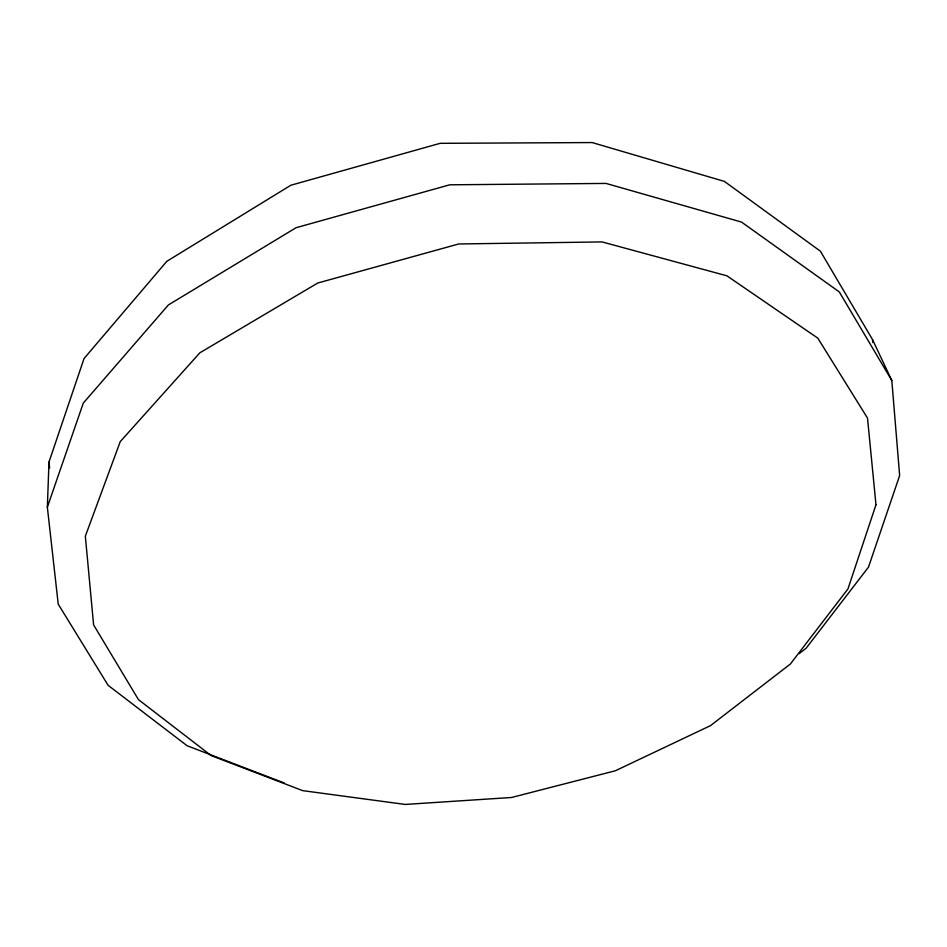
<?xml version="1.0" encoding="UTF-8"?>
<svg xmlns="http://www.w3.org/2000/svg" width="947" height="947" viewBox="0 0 947 947"><rect width="100%" height="100%" fill="white"/><g stroke="black" fill="none" stroke-linecap="round" stroke-linejoin="round"><path stroke-width="1.42" d="M284.301 783.003L187.115 745.751L108.1 685.308L58.229 604.15L47.35 507.154L48.984 462.029L84.046 358.534L166.826 261.313L290.883 185.221L440.154 143.328L592.171 142.559L724.396 181.398L820.374 251.18L872.53 339.606L891.814 380.516L899.65 475.56L868.482 567.135L806.122 648.233L799.185 653.596M47.35 507.154L83.277 403.126L168.388 304.946L296.091 227.706L449.754 184.807L606.021 183.422L741.513 222.072L839.302 291.925L891.814 380.516M48.984 462.029L49.623 467.901M872.53 339.606L872.791 342.518M875.975 504.751L847.944 588.951L790.331 664.06L710.499 725.627L615.42 770.751L511.593 797.481L405.198 804.441L302.673 790.638L211.074 755.552L138.44 699.608L93.611 624.913L85.337 536.191L120.245 441.633L199.853 352.805L317.707 283.035L458.715 243.971L602.067 241.923L726.882 275.802L817.794 338.138L867.511 418.101L875.975 504.751"/></g></svg>
